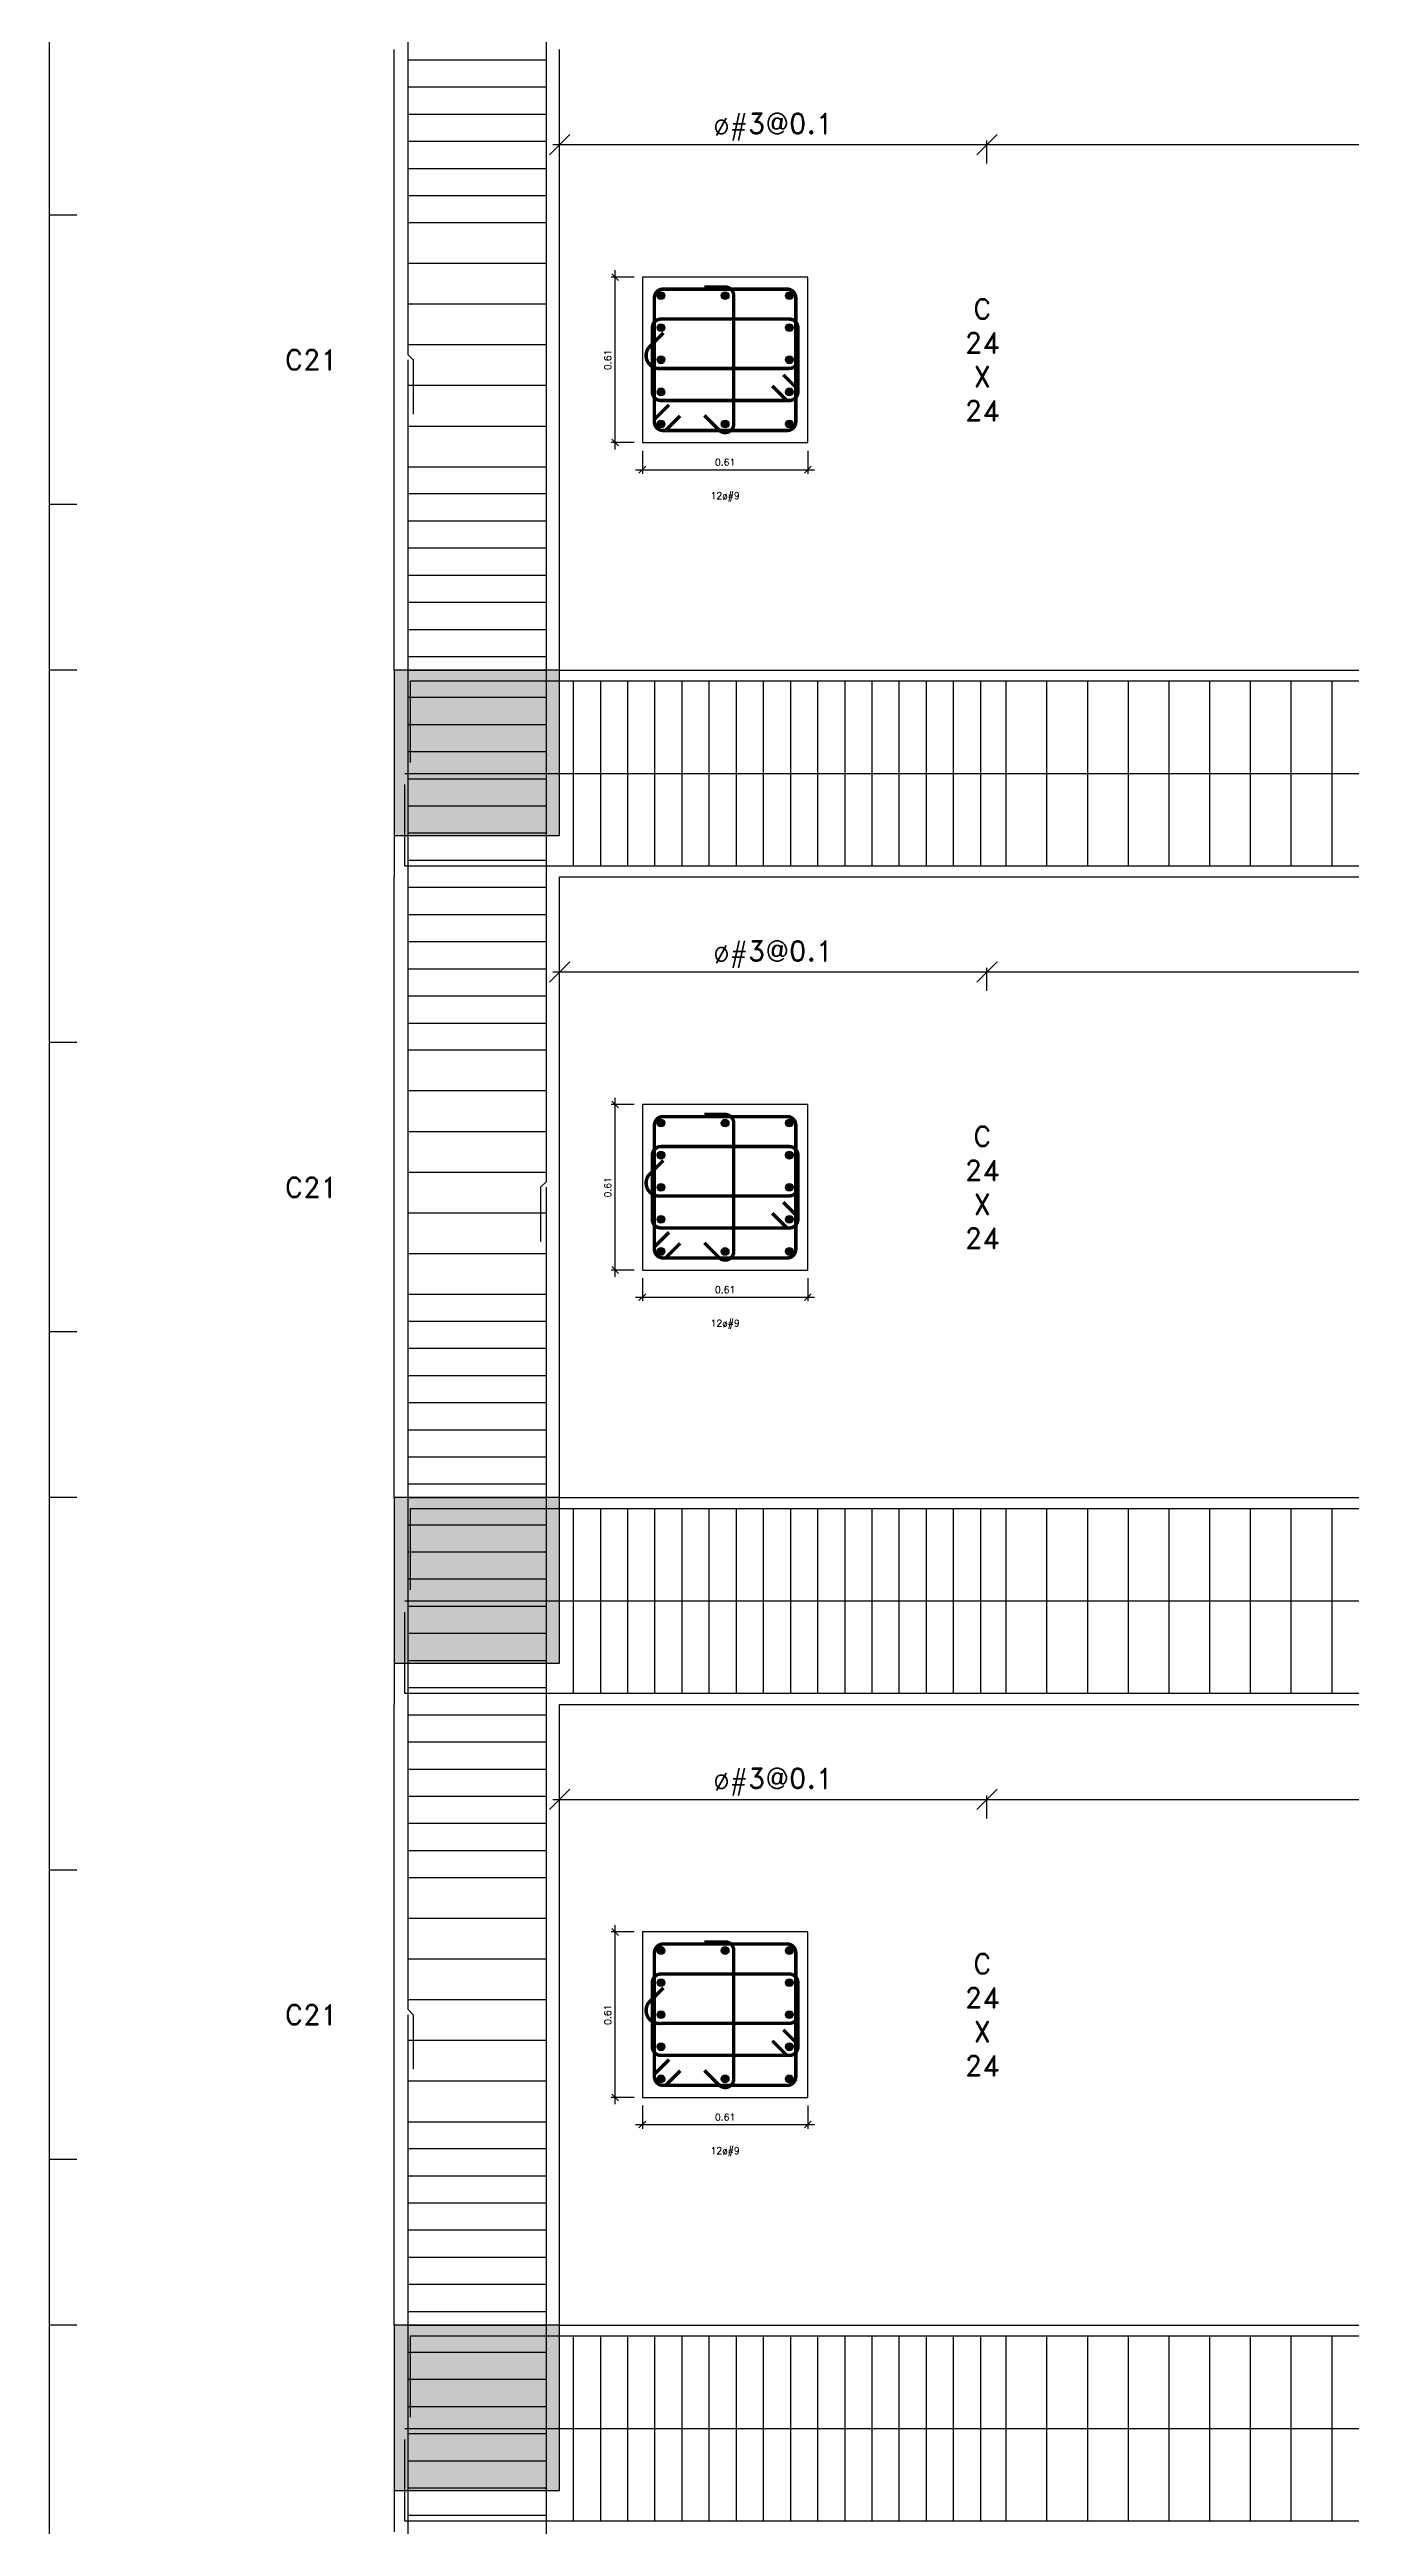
# Model space of a CAD drawing. Header units: inches. Extents: x 2674 to 28325, y -8016 to 21827.
# Drawn here: x 9933.6 to 10173.4, y -1101.7 to -645.5 of the extents above; entities that cross this region are included whole.
import ezdxf

# ---------------------------------------------------------------- set-up
doc = ezdxf.new("R2010")
doc.units = ezdxf.units.IN
doc.header["$MEASUREMENT"] = 0
for name, color, linetype in [('Beam', 3, 'Continuous'), ('Beam elevation contour', 7, 'Continuous'), ('Beam rebar bot', 2, 'Continuous'), ('Beam rebar top', 2, 'Continuous'), ('Beam tie corner', 6, 'Continuous'), ('Beam tie mid', 4, 'Continuous'), ('Column elevation contorno', 7, 'Continuous'), ('Columns', 5, 'Continuous'), ('Dimensions', 7, 'Continuous'), ('Porticos', 7, 'Continuous'), ('Rebar long', 5, 'Continuous'), ('Rebar tie', 4, 'Continuous'), ('Texts', 7, 'Continuous')]:
    doc.layers.add(name, color=color, linetype=linetype)
doc.layers.add('Beam torsion rebar', color=7, linetype='Continuous', true_color=0xaf0000)
doc.styles.add('Letra', font='romand.shx')
doc.dimstyles.new('Dimension', dxfattribs={"dimscale": 0.083333, "dimtxt": 0.025, "dimasz": 0.025, "dimexe": 0.015, "dimexo": 0.03, "dimgap": 0.015, "dimtad": 1, "dimdec": 1, "dimzin": 0, "dimdsep": 46, "dimlunit": 4, "dimtxsty": 'Letra', "dimblk": 'OBLIQUE', "dimcen": 0.015, "dimdle": 0.025, "dimclrd": 256, "dimclre": 1, "dimclrt": 4, "dimadec": 0, "dimazin": 0, "dimtfac": 1, "dimtdec": 1, "dimtofl": 0, "dimtmove": 0, "dimatfit": 3, "dimfxl": 1, "dimtolj": 1, "dimtzin": 0, "dimarcsym": 0})

# ---------------------------------------------------------------- blocks, each defined once
blk = doc.blocks.new('_Oblique')
at = {"color": 0, "linetype": 'ByBlock', "lineweight": -2}
blk.add_line((-0.5, -0.5), (0.5, 0.5), dxfattribs=at)
blk = doc.blocks.new('*D28')
at = {"color": 1, "linetype": 'ByBlock', "lineweight": -2, "transparency": 16777216}
for p, q in [((-0.3348, 0.3048), (-0.4198, 0.3048)), ((-0.3348, -0.3048), (-0.4198, -0.3048))]:
    blk.add_line(p, q, dxfattribs=at)
at = {"linetype": 'ByBlock', "lineweight": -2, "transparency": 16777216}
blk.add_line((-0.4048, -0.3298), (-0.4048, 0.3298), dxfattribs=at)
at = {"layer": 'Defpoints', "transparency": 16777216}
for p in [(-0.4048, 0.3048), (-0.3048, 0.3048), (-0.3048, -0.3048)]:
    blk.add_point(p, dxfattribs=at)
at = {"lineweight": -2, "transparency": 16777216, "xscale": 0.025, "yscale": 0.025, "zscale": 0.025}
for p, rotation in [((-0.4048, 0.3048), 90), ((-0.4048, -0.3048), 270)]:
    blk.add_blockref('_Oblique', p, dxfattribs=dict(at, rotation=rotation))
at = {"color": 4, "transparency": 16777216, "insert": (-0.4198, 0), "char_height": 0.025, "attachment_point": 8, "rotation": 90, "style": 'Letra'}
blk.add_mtext('0.61', dxfattribs=at)
blk = doc.blocks.new('*D29')
at = {"color": 1, "linetype": 'ByBlock', "lineweight": -2, "transparency": 16777216}
for p, q in [((-0.3048, -0.3348), (-0.3048, -0.4198)), ((0.3048, -0.3348), (0.3048, -0.4198))]:
    blk.add_line(p, q, dxfattribs=at)
at = {"linetype": 'ByBlock', "lineweight": -2, "transparency": 16777216}
blk.add_line((-0.3298, -0.4048), (0.3298, -0.4048), dxfattribs=at)
at = {"layer": 'Defpoints', "transparency": 16777216}
for p in [(-0.3048, -0.3048), (0.3048, -0.3048), (0.3048, -0.4048)]:
    blk.add_point(p, dxfattribs=at)
at = {"lineweight": -2, "transparency": 16777216, "xscale": 0.025, "yscale": 0.025, "zscale": 0.025, "rotation": 180}
blk.add_blockref('_Oblique', (-0.3048, -0.4048), dxfattribs=at)
at = {"lineweight": -2, "transparency": 16777216, "xscale": 0.025, "yscale": 0.025, "zscale": 0.025}
blk.add_blockref('_Oblique', (0.3048, -0.4048), dxfattribs=at)
at = {"color": 4, "transparency": 16777216, "insert": (0, -0.3898), "char_height": 0.025, "attachment_point": 8, "style": 'Letra'}
blk.add_mtext('0.61', dxfattribs=at)
blk = doc.blocks.new('#9')
blk.add_hatch(color=256).paths.add_polyline_path([(0.0143, 0, 1), (-0.0143, 0, 1)])
at = {"color": 0}
blk.add_circle((0, 0), 0.0143, dxfattribs=at)
blk = doc.blocks.new('*D523')
at = {"layer": 'Defpoints', "color": 0, "transparency": 16777216}
for p in [(9933.61, -729.31), (9938.61, -729.31), (9938.61, -759.81)]:
    blk.add_point(p, dxfattribs=at)
at = {"layer": 'Dimensions', "color": 1, "linetype": 'ByBlock', "lineweight": -2, "transparency": 16777216}
for p, q in [((9938.61, -729.31), (9933.61, -729.31)), ((9938.61, -759.81), (9933.61, -759.81))]:
    blk.add_line(p, q, dxfattribs=at)
at = {"layer": 'Dimensions', "linetype": 'ByBlock', "lineweight": -2, "transparency": 16777216}
blk.add_line((9933.61, -759.82), (9933.61, -729.31), dxfattribs=at)
at = {"layer": 'Dimensions', "lineweight": -2, "transparency": 16777216, "xscale": 0.006249999999999999, "yscale": 0.006249999999999999, "zscale": 0.006249999999999999}
for p, rotation in [((9933.61, -729.31), 90), ((9933.61, -759.81), 270)]:
    blk.add_blockref('_Oblique', p, dxfattribs=dict(at, rotation=rotation))
at = {"layer": 'Dimensions', "color": 4, "transparency": 16777216, "insert": (9933.61, -744.56), "char_height": 0.00625, "attachment_point": 5, "rotation": 90, "style": 'Letra'}
blk.add_mtext('\\A1;ø#3@0.1', dxfattribs=at)
blk = doc.blocks.new('*D524')
at = {"layer": 'Defpoints', "color": 0, "transparency": 16777216}
for p in [(9933.61, -607.41), (9938.61, -607.41), (9938.61, -676.01)]:
    blk.add_point(p, dxfattribs=at)
at = {"layer": 'Dimensions', "color": 1, "linetype": 'ByBlock', "lineweight": -2, "transparency": 16777216}
for p, q in [((9938.61, -607.41), (9933.61, -607.41)), ((9938.61, -676.01), (9933.61, -676.01))]:
    blk.add_line(p, q, dxfattribs=at)
at = {"layer": 'Dimensions', "linetype": 'ByBlock', "lineweight": -2, "transparency": 16777216}
blk.add_line((9933.61, -676.02), (9933.61, -607.41), dxfattribs=at)
at = {"layer": 'Dimensions', "lineweight": -2, "transparency": 16777216, "xscale": 0.006249999999999999, "yscale": 0.006249999999999999, "zscale": 0.006249999999999999}
for p, rotation in [((9933.61, -607.41), 90), ((9933.61, -676.01), 270)]:
    blk.add_blockref('_Oblique', p, dxfattribs=dict(at, rotation=rotation))
at = {"layer": 'Dimensions', "color": 4, "transparency": 16777216, "insert": (9933.61, -641.71), "char_height": 0.00625, "attachment_point": 5, "rotation": 90, "style": 'Letra'}
blk.add_mtext('\\A1;ø#3@0.1', dxfattribs=at)
blk = doc.blocks.new('*D525')
at = {"layer": 'Defpoints', "color": 0, "transparency": 16777216}
for p in [(9933.61, -676.01), (9938.61, -676.01), (9938.61, -729.31)]:
    blk.add_point(p, dxfattribs=at)
at = {"layer": 'Dimensions', "color": 1, "linetype": 'ByBlock', "lineweight": -2, "transparency": 16777216}
for p, q in [((9938.61, -676.01), (9933.61, -676.01)), ((9938.61, -729.31), (9933.61, -729.31))]:
    blk.add_line(p, q, dxfattribs=at)
at = {"layer": 'Dimensions', "linetype": 'ByBlock', "lineweight": -2, "transparency": 16777216}
blk.add_line((9933.61, -729.32), (9933.61, -676.01), dxfattribs=at)
at = {"layer": 'Dimensions', "lineweight": -2, "transparency": 16777216, "xscale": 0.006249999999999999, "yscale": 0.006249999999999999, "zscale": 0.006249999999999999}
for p, rotation in [((9933.61, -676.01), 90), ((9933.61, -729.31), 270)]:
    blk.add_blockref('_Oblique', p, dxfattribs=dict(at, rotation=rotation))
at = {"layer": 'Dimensions', "color": 4, "transparency": 16777216, "insert": (9933.61, -702.66), "char_height": 0.00625, "attachment_point": 5, "rotation": 90, "style": 'Letra'}
blk.add_mtext('\\A1;ø#3@0.15', dxfattribs=at)
blk = doc.blocks.new('*D526')
at = {"layer": 'Defpoints', "color": 0, "transparency": 16777216}
for p in [(9933.61, -881.71), (9938.61, -881.71), (9938.61, -912.21)]:
    blk.add_point(p, dxfattribs=at)
at = {"layer": 'Dimensions', "color": 1, "linetype": 'ByBlock', "lineweight": -2, "transparency": 16777216}
for p, q in [((9938.61, -881.71), (9933.61, -881.71)), ((9938.61, -912.21), (9933.61, -912.21))]:
    blk.add_line(p, q, dxfattribs=at)
at = {"layer": 'Dimensions', "linetype": 'ByBlock', "lineweight": -2, "transparency": 16777216}
blk.add_line((9933.61, -912.22), (9933.61, -881.71), dxfattribs=at)
at = {"layer": 'Dimensions', "lineweight": -2, "transparency": 16777216, "xscale": 0.006249999999999999, "yscale": 0.006249999999999999, "zscale": 0.006249999999999999}
for p, rotation in [((9933.61, -881.71), 90), ((9933.61, -912.21), 270)]:
    blk.add_blockref('_Oblique', p, dxfattribs=dict(at, rotation=rotation))
at = {"layer": 'Dimensions', "color": 4, "transparency": 16777216, "insert": (9933.61, -896.96), "char_height": 0.00625, "attachment_point": 5, "rotation": 90, "style": 'Letra'}
blk.add_mtext('\\A1;ø#3@0.1', dxfattribs=at)
blk = doc.blocks.new('*D527')
at = {"layer": 'Defpoints', "color": 0, "transparency": 16777216}
for p in [(9933.61, -759.81), (9938.61, -759.81), (9938.61, -828.41)]:
    blk.add_point(p, dxfattribs=at)
at = {"layer": 'Dimensions', "color": 1, "linetype": 'ByBlock', "lineweight": -2, "transparency": 16777216}
for p, q in [((9938.61, -759.81), (9933.61, -759.81)), ((9938.61, -828.41), (9933.61, -828.41))]:
    blk.add_line(p, q, dxfattribs=at)
at = {"layer": 'Dimensions', "linetype": 'ByBlock', "lineweight": -2, "transparency": 16777216}
blk.add_line((9933.61, -828.42), (9933.61, -759.81), dxfattribs=at)
at = {"layer": 'Dimensions', "lineweight": -2, "transparency": 16777216, "xscale": 0.006249999999999999, "yscale": 0.006249999999999999, "zscale": 0.006249999999999999}
for p, rotation in [((9933.61, -759.81), 90), ((9933.61, -828.41), 270)]:
    blk.add_blockref('_Oblique', p, dxfattribs=dict(at, rotation=rotation))
at = {"layer": 'Dimensions', "color": 4, "transparency": 16777216, "insert": (9933.61, -794.11), "char_height": 0.00625, "attachment_point": 5, "rotation": 90, "style": 'Letra'}
blk.add_mtext('\\A1;ø#3@0.1', dxfattribs=at)
blk = doc.blocks.new('*D528')
at = {"layer": 'Defpoints', "color": 0, "transparency": 16777216}
for p in [(9933.61, -828.41), (9938.61, -828.41), (9938.61, -881.71)]:
    blk.add_point(p, dxfattribs=at)
at = {"layer": 'Dimensions', "color": 1, "linetype": 'ByBlock', "lineweight": -2, "transparency": 16777216}
for p, q in [((9938.61, -828.41), (9933.61, -828.41)), ((9938.61, -881.71), (9933.61, -881.71))]:
    blk.add_line(p, q, dxfattribs=at)
at = {"layer": 'Dimensions', "linetype": 'ByBlock', "lineweight": -2, "transparency": 16777216}
blk.add_line((9933.61, -881.72), (9933.61, -828.41), dxfattribs=at)
at = {"layer": 'Dimensions', "lineweight": -2, "transparency": 16777216, "xscale": 0.006249999999999999, "yscale": 0.006249999999999999, "zscale": 0.006249999999999999}
for p, rotation in [((9933.61, -828.41), 90), ((9933.61, -881.71), 270)]:
    blk.add_blockref('_Oblique', p, dxfattribs=dict(at, rotation=rotation))
at = {"layer": 'Dimensions', "color": 4, "transparency": 16777216, "insert": (9933.61, -855.06), "char_height": 0.00625, "attachment_point": 5, "rotation": 90, "style": 'Letra'}
blk.add_mtext('\\A1;ø#3@0.15', dxfattribs=at)
blk = doc.blocks.new('*D529')
at = {"layer": 'Defpoints', "color": 0, "transparency": 16777216}
for p in [(9933.61, -1034.11), (9938.61, -1034.11), (9938.61, -1064.61)]:
    blk.add_point(p, dxfattribs=at)
at = {"layer": 'Dimensions', "color": 1, "linetype": 'ByBlock', "lineweight": -2, "transparency": 16777216}
for p, q in [((9938.61, -1034.11), (9933.61, -1034.11)), ((9938.61, -1064.61), (9933.61, -1064.61))]:
    blk.add_line(p, q, dxfattribs=at)
at = {"layer": 'Dimensions', "linetype": 'ByBlock', "lineweight": -2, "transparency": 16777216}
blk.add_line((9933.61, -1064.62), (9933.61, -1034.11), dxfattribs=at)
at = {"layer": 'Dimensions', "lineweight": -2, "transparency": 16777216, "xscale": 0.006249999999999999, "yscale": 0.006249999999999999, "zscale": 0.006249999999999999}
for p, rotation in [((9933.61, -1034.11), 90), ((9933.61, -1064.61), 270)]:
    blk.add_blockref('_Oblique', p, dxfattribs=dict(at, rotation=rotation))
at = {"layer": 'Dimensions', "color": 4, "transparency": 16777216, "insert": (9933.61, -1049.36), "char_height": 0.00625, "attachment_point": 5, "rotation": 90, "style": 'Letra'}
blk.add_mtext('\\A1;ø#3@0.1', dxfattribs=at)
blk = doc.blocks.new('*D530')
at = {"layer": 'Defpoints', "color": 0, "transparency": 16777216}
for p in [(9933.61, -912.21), (9938.61, -912.21), (9938.61, -980.81)]:
    blk.add_point(p, dxfattribs=at)
at = {"layer": 'Dimensions', "color": 1, "linetype": 'ByBlock', "lineweight": -2, "transparency": 16777216}
for p, q in [((9938.61, -912.21), (9933.61, -912.21)), ((9938.61, -980.81), (9933.61, -980.81))]:
    blk.add_line(p, q, dxfattribs=at)
at = {"layer": 'Dimensions', "linetype": 'ByBlock', "lineweight": -2, "transparency": 16777216}
blk.add_line((9933.61, -980.82), (9933.61, -912.21), dxfattribs=at)
at = {"layer": 'Dimensions', "lineweight": -2, "transparency": 16777216, "xscale": 0.006249999999999999, "yscale": 0.006249999999999999, "zscale": 0.006249999999999999}
for p, rotation in [((9933.61, -912.21), 90), ((9933.61, -980.81), 270)]:
    blk.add_blockref('_Oblique', p, dxfattribs=dict(at, rotation=rotation))
at = {"layer": 'Dimensions', "color": 4, "transparency": 16777216, "insert": (9933.61, -946.51), "char_height": 0.00625, "attachment_point": 5, "rotation": 90, "style": 'Letra'}
blk.add_mtext('\\A1;ø#3@0.1', dxfattribs=at)
blk = doc.blocks.new('*D531')
at = {"layer": 'Defpoints', "color": 0, "transparency": 16777216}
for p in [(9933.61, -980.81), (9938.61, -980.81), (9938.61, -1034.11)]:
    blk.add_point(p, dxfattribs=at)
at = {"layer": 'Dimensions', "color": 1, "linetype": 'ByBlock', "lineweight": -2, "transparency": 16777216}
for p, q in [((9938.61, -980.81), (9933.61, -980.81)), ((9938.61, -1034.11), (9933.61, -1034.11))]:
    blk.add_line(p, q, dxfattribs=at)
at = {"layer": 'Dimensions', "linetype": 'ByBlock', "lineweight": -2, "transparency": 16777216}
blk.add_line((9933.61, -1034.12), (9933.61, -980.81), dxfattribs=at)
at = {"layer": 'Dimensions', "lineweight": -2, "transparency": 16777216, "xscale": 0.006249999999999999, "yscale": 0.006249999999999999, "zscale": 0.006249999999999999}
for p, rotation in [((9933.61, -980.81), 90), ((9933.61, -1034.11), 270)]:
    blk.add_blockref('_Oblique', p, dxfattribs=dict(at, rotation=rotation))
at = {"layer": 'Dimensions', "color": 4, "transparency": 16777216, "insert": (9933.61, -1007.46), "char_height": 0.00625, "attachment_point": 5, "rotation": 90, "style": 'Letra'}
blk.add_mtext('\\A1;ø#3@0.15', dxfattribs=at)
blk = doc.blocks.new('*D533')
at = {"layer": 'Defpoints', "color": 0, "transparency": 16777216}
for p in [(9933.61, -1064.61), (9938.61, -1064.61), (9938.61, -1133.21)]:
    blk.add_point(p, dxfattribs=at)
at = {"layer": 'Dimensions', "color": 1, "linetype": 'ByBlock', "lineweight": -2, "transparency": 16777216}
for p, q in [((9938.61, -1064.61), (9933.61, -1064.61)), ((9938.61, -1133.21), (9933.61, -1133.21))]:
    blk.add_line(p, q, dxfattribs=at)
at = {"layer": 'Dimensions', "linetype": 'ByBlock', "lineweight": -2, "transparency": 16777216}
blk.add_line((9933.61, -1133.22), (9933.61, -1064.61), dxfattribs=at)
at = {"layer": 'Dimensions', "lineweight": -2, "transparency": 16777216, "xscale": 0.006249999999999999, "yscale": 0.006249999999999999, "zscale": 0.006249999999999999}
for p, rotation in [((9933.61, -1064.61), 90), ((9933.61, -1133.21), 270)]:
    blk.add_blockref('_Oblique', p, dxfattribs=dict(at, rotation=rotation))
at = {"layer": 'Dimensions', "color": 4, "transparency": 16777216, "insert": (9933.61, -1098.91), "char_height": 0.00625, "attachment_point": 5, "rotation": 90, "style": 'Letra'}
blk.add_mtext('\\A1;ø#3@0.1', dxfattribs=at)
blk = doc.blocks.new('*D55')
at = {"linetype": 'ByBlock', "lineweight": -2, "transparency": 16777216}
blk.add_line((702.7326, 31.8064), (704.3566, 31.8064), dxfattribs=at)
at = {"color": 1, "linetype": 'ByBlock', "lineweight": -2, "transparency": 16777216}
for p, q in [((702.7576, 31.7364), (702.7576, 31.8214)), ((704.3316, 31.7364), (704.3316, 31.8214))]:
    blk.add_line(p, q, dxfattribs=at)
at = {"layer": 'Defpoints', "transparency": 16777216}
for p in [(704.3316, 31.8064), (702.7576, 31.7064), (704.3316, 31.7064)]:
    blk.add_point(p, dxfattribs=at)
at = {"lineweight": -2, "transparency": 16777216, "xscale": 0.075, "yscale": 0.075, "zscale": 0.075, "rotation": 180}
blk.add_blockref('_Oblique', (702.7576, 31.8064), dxfattribs=at)
at = {"lineweight": -2, "transparency": 16777216, "xscale": 0.075, "yscale": 0.075, "zscale": 0.075}
blk.add_blockref('_Oblique', (704.3316, 31.8064), dxfattribs=at)
at = {"color": 4, "transparency": 16777216, "insert": (703.5446, 31.8214), "char_height": 0.075, "attachment_point": 8, "style": 'Letra'}
blk.add_mtext('ø#3@0.1', dxfattribs=at)
blk = doc.blocks.new('*D57')
at = {"linetype": 'ByBlock', "lineweight": -2, "transparency": 16777216}
blk.add_line((704.3066, 31.8064), (708.3966, 31.8064), dxfattribs=at)
at = {"color": 1, "linetype": 'ByBlock', "lineweight": -2, "transparency": 16777216}
for p, q in [((704.3316, 31.7364), (704.3316, 31.8214)), ((708.3716, 31.7364), (708.3716, 31.8214))]:
    blk.add_line(p, q, dxfattribs=at)
at = {"layer": 'Defpoints', "transparency": 16777216}
for p in [(708.3716, 31.8064), (704.3316, 31.7064), (708.3716, 31.7064)]:
    blk.add_point(p, dxfattribs=at)
at = {"lineweight": -2, "transparency": 16777216, "xscale": 0.075, "yscale": 0.075, "zscale": 0.075, "rotation": 180}
blk.add_blockref('_Oblique', (704.3316, 31.8064), dxfattribs=at)
at = {"lineweight": -2, "transparency": 16777216, "xscale": 0.075, "yscale": 0.075, "zscale": 0.075}
blk.add_blockref('_Oblique', (708.3716, 31.8064), dxfattribs=at)
at = {"color": 4, "transparency": 16777216, "insert": (706.3516, 31.8214), "char_height": 0.075, "attachment_point": 8, "style": 'Letra'}
blk.add_mtext('ø#3@0.15', dxfattribs=at)
blk = doc.blocks.new('FB 24 X 24')
blk.add_hatch(color=256).paths.add_polyline_path([(0.3048, 0.3048), (-0.3048, 0.3048), (-0.3048, -0.3048), (0.3048, -0.3048)])
at = {"color": 0}
blk.add_lwpolyline([(0.3048, 0.3048), (-0.3048, 0.3048), (-0.3048, -0.3048), (0.3048, -0.3048)], close=True, dxfattribs=at)
blk = doc.blocks.new('*D74')
at = {"linetype": 'ByBlock', "lineweight": -2, "transparency": 16777216}
blk.add_line((702.7326, 28.7584), (704.3566, 28.7584), dxfattribs=at)
at = {"color": 1, "linetype": 'ByBlock', "lineweight": -2, "transparency": 16777216}
for p, q in [((702.7576, 28.6884), (702.7576, 28.7734)), ((704.3316, 28.6884), (704.3316, 28.7734))]:
    blk.add_line(p, q, dxfattribs=at)
at = {"layer": 'Defpoints', "transparency": 16777216}
for p in [(704.3316, 28.7584), (702.7576, 28.6584), (704.3316, 28.6584)]:
    blk.add_point(p, dxfattribs=at)
at = {"lineweight": -2, "transparency": 16777216, "xscale": 0.075, "yscale": 0.075, "zscale": 0.075, "rotation": 180}
blk.add_blockref('_Oblique', (702.7576, 28.7584), dxfattribs=at)
at = {"lineweight": -2, "transparency": 16777216, "xscale": 0.075, "yscale": 0.075, "zscale": 0.075}
blk.add_blockref('_Oblique', (704.3316, 28.7584), dxfattribs=at)
at = {"color": 4, "transparency": 16777216, "insert": (703.5446, 28.7734), "char_height": 0.075, "attachment_point": 8, "style": 'Letra'}
blk.add_mtext('ø#3@0.1', dxfattribs=at)
blk = doc.blocks.new('*D76')
at = {"linetype": 'ByBlock', "lineweight": -2, "transparency": 16777216}
blk.add_line((704.3066, 28.7584), (708.3966, 28.7584), dxfattribs=at)
at = {"color": 1, "linetype": 'ByBlock', "lineweight": -2, "transparency": 16777216}
for p, q in [((704.3316, 28.6884), (704.3316, 28.7734)), ((708.3716, 28.6884), (708.3716, 28.7734))]:
    blk.add_line(p, q, dxfattribs=at)
at = {"layer": 'Defpoints', "transparency": 16777216}
for p in [(708.3716, 28.7584), (704.3316, 28.6584), (708.3716, 28.6584)]:
    blk.add_point(p, dxfattribs=at)
at = {"lineweight": -2, "transparency": 16777216, "xscale": 0.075, "yscale": 0.075, "zscale": 0.075, "rotation": 180}
blk.add_blockref('_Oblique', (704.3316, 28.7584), dxfattribs=at)
at = {"lineweight": -2, "transparency": 16777216, "xscale": 0.075, "yscale": 0.075, "zscale": 0.075}
blk.add_blockref('_Oblique', (708.3716, 28.7584), dxfattribs=at)
at = {"color": 4, "transparency": 16777216, "insert": (706.3516, 28.7734), "char_height": 0.075, "attachment_point": 8, "style": 'Letra'}
blk.add_mtext('ø#3@0.15', dxfattribs=at)
blk = doc.blocks.new('*D93')
at = {"linetype": 'ByBlock', "lineweight": -2, "transparency": 16777216}
blk.add_line((702.7326, 25.7104), (704.3566, 25.7104), dxfattribs=at)
at = {"color": 1, "linetype": 'ByBlock', "lineweight": -2, "transparency": 16777216}
for p, q in [((702.7576, 25.6404), (702.7576, 25.7254)), ((704.3316, 25.6404), (704.3316, 25.7254))]:
    blk.add_line(p, q, dxfattribs=at)
at = {"layer": 'Defpoints', "transparency": 16777216}
for p in [(704.3316, 25.7104), (702.7576, 25.6104), (704.3316, 25.6104)]:
    blk.add_point(p, dxfattribs=at)
at = {"lineweight": -2, "transparency": 16777216, "xscale": 0.075, "yscale": 0.075, "zscale": 0.075, "rotation": 180}
blk.add_blockref('_Oblique', (702.7576, 25.7104), dxfattribs=at)
at = {"lineweight": -2, "transparency": 16777216, "xscale": 0.075, "yscale": 0.075, "zscale": 0.075}
blk.add_blockref('_Oblique', (704.3316, 25.7104), dxfattribs=at)
at = {"color": 4, "transparency": 16777216, "insert": (703.5446, 25.7254), "char_height": 0.075, "attachment_point": 8, "style": 'Letra'}
blk.add_mtext('ø#3@0.1', dxfattribs=at)
blk = doc.blocks.new('*D95')
at = {"linetype": 'ByBlock', "lineweight": -2, "transparency": 16777216}
blk.add_line((704.3066, 25.7104), (708.3966, 25.7104), dxfattribs=at)
at = {"color": 1, "linetype": 'ByBlock', "lineweight": -2, "transparency": 16777216}
for p, q in [((704.3316, 25.6404), (704.3316, 25.7254)), ((708.3716, 25.6404), (708.3716, 25.7254))]:
    blk.add_line(p, q, dxfattribs=at)
at = {"layer": 'Defpoints', "transparency": 16777216}
for p in [(708.3716, 25.7104), (704.3316, 25.6104), (708.3716, 25.6104)]:
    blk.add_point(p, dxfattribs=at)
at = {"lineweight": -2, "transparency": 16777216, "xscale": 0.075, "yscale": 0.075, "zscale": 0.075, "rotation": 180}
blk.add_blockref('_Oblique', (704.3316, 25.7104), dxfattribs=at)
at = {"lineweight": -2, "transparency": 16777216, "xscale": 0.075, "yscale": 0.075, "zscale": 0.075}
blk.add_blockref('_Oblique', (708.3716, 25.7104), dxfattribs=at)
at = {"color": 4, "transparency": 16777216, "insert": (706.3516, 25.7254), "char_height": 0.075, "attachment_point": 8, "style": 'Letra'}
blk.add_mtext('ø#3@0.15', dxfattribs=at)
blk = doc.blocks.new('B33-B34-B35-B36-Story7')
at = {"layer": 'Beam elevation contour'}
for points in [[(702.148, 23.7744), (702.148, 23.0124)], [(702.7576, 23.7744), (709.9457, 23.7744)]]:
    blk.add_lwpolyline(points, dxfattribs=at)
at = {"layer": 'Beam rebar bot'}
blk.add_lwpolyline([(732.8728, 23.3524), (732.8728, 23.0524), (702.188, 23.0524), (702.188, 23.3524)], dxfattribs=at)
at = {"layer": 'Beam rebar top'}
blk.add_lwpolyline([(702.208, 23.4344), (702.208, 23.7344), (732.8928, 23.7344), (732.8928, 23.4344)], dxfattribs=at)
at = {"layer": 'Beam tie corner'}
for points in [[(702.8076, 23.7344), (702.8076, 23.0524)], [(702.9076, 23.7344), (702.9076, 23.0524)], [(703.0076, 23.7344), (703.0076, 23.0524)], [(703.1076, 23.7344), (703.1076, 23.0524)], [(703.2076, 23.7344), (703.2076, 23.0524)], [(703.3076, 23.7344), (703.3076, 23.0524)], [(703.4076, 23.7344), (703.4076, 23.0524)], [(703.5076, 23.7344), (703.5076, 23.0524)], [(703.6076, 23.7344), (703.6076, 23.0524)], [(703.7076, 23.7344), (703.7076, 23.0524)], [(703.8076, 23.7344), (703.8076, 23.0524)], [(703.9076, 23.7344), (703.9076, 23.0524)], [(704.0076, 23.7344), (704.0076, 23.0524)], [(704.1076, 23.7344), (704.1076, 23.0524)], [(704.2076, 23.7344), (704.2076, 23.0524)], [(704.3076, 23.7344), (704.3076, 23.0524)]]:
    blk.add_lwpolyline(points, dxfattribs=at)
at = {"layer": 'Beam tie mid'}
for points in [[(704.4016, 23.7344), (704.4016, 23.0524)], [(704.5516, 23.7344), (704.5516, 23.0524)], [(704.7016, 23.7344), (704.7016, 23.0524)], [(704.8516, 23.7344), (704.8516, 23.0524)], [(705.0016, 23.7344), (705.0016, 23.0524)], [(705.1516, 23.7344), (705.1516, 23.0524)], [(705.3016, 23.7344), (705.3016, 23.0524)], [(705.4516, 23.7344), (705.4516, 23.0524)], [(705.6016, 23.7344), (705.6016, 23.0524)]]:
    blk.add_lwpolyline(points, dxfattribs=at)
at = {"layer": 'Beam torsion rebar'}
blk.add_lwpolyline([(702.188, 23.3934), (732.8928, 23.3934)], dxfattribs=at)
at = {"layer": 'Beam', "color": 0}
blk.add_blockref('FB 24 X 24', (702.4528, 23.4696), dxfattribs=at)
blk = doc.blocks.new('C 24 X 24')
at = {"layer": 'Columns'}
blk.add_lwpolyline([(-0.3048, -0.3048), (0.3048, -0.3048), (0.3048, 0.3048), (-0.3048, 0.3048)], close=True, dxfattribs=at)
at = {"layer": 'Rebar tie'}
for points in [[(-0.0763, -0.205, 0.0127, 0.0127, 0), (-0.0225, -0.2589, 0.0127, 0.0127, 0.668179), (0.0318, -0.2364, 0.0127, 0.0127, 0), (0.0318, 0.2364, 0.0127, 0.0127, 0.414214), (0, 0.2682, 0.0127, 0.0127, 0), (-0.0762, 0.2682, 0.0127, 0.0127, 0)], [(-0.2065, -0.1657, 0.0127, 0.0127, 0), (-0.2604, -0.2196, 0.0127, 0.0127, 0), (-0.2604, -0.2286, 0.0127, 0.0127, 0.414214), (-0.2286, -0.2604, 0.0127, 0.0127, 0), (0.2286, -0.2604, 0.0127, 0.0127, 0.414214), (0.2604, -0.2286, 0.0127, 0.0127, 0), (0.2604, 0.2286, 0.0127, 0.0127, 0.414214), (0.2286, 0.2604, 0.0127, 0.0127, 0), (-0.2286, 0.2604, 0.0127, 0.0127, 0.414214), (-0.2604, 0.2286, 0.0127, 0.0127, 0), (-0.2604, -0.2286, 0.0127, 0.0127, 0.414214), (-0.2286, -0.2604, 0.0127, 0.0127, 0), (-0.2196, -0.2604, 0.0127, 0.0127, 0), (-0.1657, -0.2065, 0.0127, 0.0127, 0)], [(-0.2275, 0.0988, 0.0127, 0.0127, 0), (-0.2813, 0.0449, 0.0127, 0.0127, 0.668179), (-0.2364, -0.0318, 0.0127, 0.0127, 0), (0.2364, -0.0318, 0.0127, 0.0127, 0.414214), (0.2682, 0, 0.0127, 0.0127, 0), (0.2682, 0.0762, 0.0127, 0.0127, 0)], [(0.2143, -0.0554, 0.0127, 0.0127, 0), (0.2682, -0.1092, 0.0127, 0.0127, 0), (0.2682, -0.1182, 0.0127, 0.0127, -0.414214), (0.2364, -0.15, 0.0127, 0.0127, 0), (-0.2364, -0.15, 0.0127, 0.0127, -0.414214), (-0.2682, -0.1182, 0.0127, 0.0127, 0), (-0.2682, 0.1182, 0.0127, 0.0127, -0.414214), (-0.2364, 0.15, 0.0127, 0.0127, 0), (0.2364, 0.15, 0.0127, 0.0127, -0.414214), (0.2682, 0.1182, 0.0127, 0.0127, 0), (0.2682, -0.1182, 0.0127, 0.0127, -0.414214), (0.2364, -0.15, 0.0127, 0.0127, 0), (0.2275, -0.15, 0.0127, 0.0127, 0), (0.1736, -0.0961, 0.0127, 0.0127, 0)]]:
    blk.add_lwpolyline(points, format="xyseb", dxfattribs=at)
at = {"layer": 'Rebar long', "color": 0}
for p in [(-0.2364, 0.2364), (0, 0.2364), (0.2364, 0.2364), (-0.2364, 0.1182), (0.2364, 0.1182), (-0.2364, 0), (0.2364, 0), (-0.2364, -0.1182), (0.2364, -0.1182), (-0.2364, -0.2364), (0, -0.2364), (0.2364, -0.2364)]:
    blk.add_blockref('#9', p, dxfattribs=at)
at = {"layer": 'Texts', "insert": (0, -0.5048), "char_height": 0.025, "width": 0.056717, "attachment_point": 5, "style": 'Letra'}
blk.add_mtext('12ø#9', dxfattribs=at)
at = {"layer": 'Dimensions'}
for p2, distance, picture, middle in [((-0.3048, 0.3048), 0.1, '*D28', (-0.4048, 0)), ((0.3048, -0.3048), -0.1, '*D29', (0, -0.4048))]:
    dim = blk.add_aligned_dim(p1=(-0.3048, -0.3048), p2=p2, distance=distance, dimstyle='Dimension', override={"dimtxt": 0.025, "dimasz": 0.025, "dimpost": '<>'}, dxfattribs=at)
    dim.commit()
    dim.dimension.update_dxf_attribs({"geometry": picture, "text_midpoint": middle})
blk = doc.blocks.new('B33-B34-B35-B36-Story10')
at = {"layer": 'Dimensions'}
for p1, p2, text, picture, middle in [((702.7576, 31.7064), (704.3316, 31.7064), 'ø#3@0.1', '*D55', (703.5446, 31.8064)), ((704.3316, 31.7064), (708.3716, 31.7064), 'ø#3@0.15', '*D57', (706.3516, 31.8064))]:
    dim = blk.add_aligned_dim(p1=p1, p2=p2, distance=0.1, text=text, dimstyle='Dimension', override={"dimtxt": 0.075, "dimasz": 0.075, "dimpost": '<>'}, dxfattribs=at)
    dim.commit()
    dim.dimension.update_dxf_attribs({"geometry": picture, "text_midpoint": middle})
blk = doc.blocks.new('B33-B34-B35-B36-Story9')
at = {"layer": 'Beam elevation contour'}
for points in [[(702.148, 29.8704), (702.148, 29.1084)], [(702.7576, 29.8704), (709.9457, 29.8704)], [(702.7576, 29.1084), (709.9457, 29.1084)]]:
    blk.add_lwpolyline(points, dxfattribs=at)
at = {"layer": 'Beam rebar bot'}
blk.add_lwpolyline([(732.8728, 29.4484), (732.8728, 29.1484), (702.188, 29.1484), (702.188, 29.4484)], dxfattribs=at)
at = {"layer": 'Beam rebar top'}
blk.add_lwpolyline([(702.208, 29.5304), (702.208, 29.8304), (732.8928, 29.8304), (732.8928, 29.5304)], dxfattribs=at)
at = {"layer": 'Beam tie corner'}
for points in [[(702.8076, 29.8304), (702.8076, 29.1484)], [(702.9076, 29.8304), (702.9076, 29.1484)], [(703.0076, 29.8304), (703.0076, 29.1484)], [(703.1076, 29.8304), (703.1076, 29.1484)], [(703.2076, 29.8304), (703.2076, 29.1484)], [(703.3076, 29.8304), (703.3076, 29.1484)], [(703.4076, 29.8304), (703.4076, 29.1484)], [(703.5076, 29.8304), (703.5076, 29.1484)], [(703.6076, 29.8304), (703.6076, 29.1484)], [(703.7076, 29.8304), (703.7076, 29.1484)], [(703.8076, 29.8304), (703.8076, 29.1484)], [(703.9076, 29.8304), (703.9076, 29.1484)], [(704.0076, 29.8304), (704.0076, 29.1484)], [(704.1076, 29.8304), (704.1076, 29.1484)], [(704.2076, 29.8304), (704.2076, 29.1484)], [(704.3076, 29.8304), (704.3076, 29.1484)]]:
    blk.add_lwpolyline(points, dxfattribs=at)
at = {"layer": 'Beam tie mid'}
for points in [[(704.4016, 29.8304), (704.4016, 29.1484)], [(704.5516, 29.8304), (704.5516, 29.1484)], [(704.7016, 29.8304), (704.7016, 29.1484)], [(704.8516, 29.8304), (704.8516, 29.1484)], [(705.0016, 29.8304), (705.0016, 29.1484)], [(705.1516, 29.8304), (705.1516, 29.1484)], [(705.3016, 29.8304), (705.3016, 29.1484)], [(705.4516, 29.8304), (705.4516, 29.1484)], [(705.6016, 29.8304), (705.6016, 29.1484)]]:
    blk.add_lwpolyline(points, dxfattribs=at)
at = {"layer": 'Beam torsion rebar'}
blk.add_lwpolyline([(702.188, 29.4894), (732.8928, 29.4894)], dxfattribs=at)
at = {"layer": 'Beam', "color": 0}
blk.add_blockref('FB 24 X 24', (702.4528, 29.5656), dxfattribs=at)
at = {"layer": 'Dimensions'}
for p1, p2, text, picture, middle in [((702.7576, 28.6584), (704.3316, 28.6584), 'ø#3@0.1', '*D74', (703.5446, 28.7584)), ((704.3316, 28.6584), (708.3716, 28.6584), 'ø#3@0.15', '*D76', (706.3516, 28.7584))]:
    dim = blk.add_aligned_dim(p1=p1, p2=p2, distance=0.1, text=text, dimstyle='Dimension', override={"dimtxt": 0.075, "dimasz": 0.075, "dimpost": '<>'}, dxfattribs=at)
    dim.commit()
    dim.dimension.update_dxf_attribs({"geometry": picture, "text_midpoint": middle})
blk = doc.blocks.new('B33-B34-B35-B36-Story8')
at = {"layer": 'Beam elevation contour'}
for points in [[(702.148, 26.8224), (702.148, 26.0604)], [(702.7576, 26.8224), (709.9457, 26.8224)], [(702.7576, 26.0604), (709.9457, 26.0604)]]:
    blk.add_lwpolyline(points, dxfattribs=at)
at = {"layer": 'Beam rebar bot'}
blk.add_lwpolyline([(732.8728, 26.4004), (732.8728, 26.1004), (702.188, 26.1004), (702.188, 26.4004)], dxfattribs=at)
at = {"layer": 'Beam rebar top'}
blk.add_lwpolyline([(702.208, 26.4824), (702.208, 26.7824), (732.8928, 26.7824), (732.8928, 26.4824)], dxfattribs=at)
at = {"layer": 'Beam tie corner'}
for points in [[(702.8076, 26.7824), (702.8076, 26.1004)], [(702.9076, 26.7824), (702.9076, 26.1004)], [(703.0076, 26.7824), (703.0076, 26.1004)], [(703.1076, 26.7824), (703.1076, 26.1004)], [(703.2076, 26.7824), (703.2076, 26.1004)], [(703.3076, 26.7824), (703.3076, 26.1004)], [(703.4076, 26.7824), (703.4076, 26.1004)], [(703.5076, 26.7824), (703.5076, 26.1004)], [(703.6076, 26.7824), (703.6076, 26.1004)], [(703.7076, 26.7824), (703.7076, 26.1004)], [(703.8076, 26.7824), (703.8076, 26.1004)], [(703.9076, 26.7824), (703.9076, 26.1004)], [(704.0076, 26.7824), (704.0076, 26.1004)], [(704.1076, 26.7824), (704.1076, 26.1004)], [(704.2076, 26.7824), (704.2076, 26.1004)], [(704.3076, 26.7824), (704.3076, 26.1004)]]:
    blk.add_lwpolyline(points, dxfattribs=at)
at = {"layer": 'Beam tie mid'}
for points in [[(704.4016, 26.7824), (704.4016, 26.1004)], [(704.5516, 26.7824), (704.5516, 26.1004)], [(704.7016, 26.7824), (704.7016, 26.1004)], [(704.8516, 26.7824), (704.8516, 26.1004)], [(705.0016, 26.7824), (705.0016, 26.1004)], [(705.1516, 26.7824), (705.1516, 26.1004)], [(705.3016, 26.7824), (705.3016, 26.1004)], [(705.4516, 26.7824), (705.4516, 26.1004)], [(705.6016, 26.7824), (705.6016, 26.1004)]]:
    blk.add_lwpolyline(points, dxfattribs=at)
at = {"layer": 'Beam torsion rebar'}
blk.add_lwpolyline([(702.188, 26.4414), (732.8928, 26.4414)], dxfattribs=at)
at = {"layer": 'Beam', "color": 0}
blk.add_blockref('FB 24 X 24', (702.4528, 26.5176), dxfattribs=at)
at = {"layer": 'Dimensions'}
for p1, p2, text, picture, middle in [((702.7576, 25.6104), (704.3316, 25.6104), 'ø#3@0.1', '*D93', (703.5446, 25.7104)), ((704.3316, 25.6104), (708.3716, 25.6104), 'ø#3@0.15', '*D95', (706.3516, 25.7104))]:
    dim = blk.add_aligned_dim(p1=p1, p2=p2, distance=0.1, text=text, dimstyle='Dimension', override={"dimtxt": 0.075, "dimasz": 0.075, "dimpost": '<>'}, dxfattribs=at)
    dim.commit()
    dim.dimension.update_dxf_attribs({"geometry": picture, "text_midpoint": middle})

msp = doc.modelspace()

# ---------------------------------------------------------------- linework, layer by layer
at = {"layer": 'Beam rebar bot'}
for points in [[(9999.57, -471.75), (9999.57, -701.66)], [(10025.05, -546.45), (10025.05, -854.06)], [(10000.57, -702.66), (9999.57, -701.66)], [(9999.57, -702.66), (9999.57, -1006.46)], [(10000.57, -702.66), (10000.57, -712.66)], [(10024.05, -855.06), (10025.05, -854.06)], [(10024.05, -855.06), (10024.05, -865.06)], [(10025.05, -855.06), (10025.05, -1158.86)], [(10000.57, -1007.46), (9999.57, -1006.46)], [(9999.57, -1007.46), (9999.57, -1311.26)], [(10000.57, -1007.46), (10000.57, -1017.46)]]:
    msp.add_lwpolyline(points, dxfattribs=at)
at = {"layer": 'Beam tie corner'}
for points in [[(9999.57, -647.41), (10025.05, -647.41)], [(9999.57, -652.41), (10025.05, -652.41)], [(9999.57, -657.41), (10025.05, -657.41)], [(9999.57, -662.41), (10025.05, -662.41)], [(9999.57, -667.41), (10025.05, -667.41)], [(9999.57, -672.41), (10025.05, -672.41)], [(9999.57, -732.31), (10025.05, -732.31)], [(9999.57, -737.31), (10025.05, -737.31)], [(9999.57, -742.31), (10025.05, -742.31)], [(9999.57, -747.31), (10025.05, -747.31)], [(9999.57, -752.31), (10025.05, -752.31)], [(9999.57, -757.31), (10025.05, -757.31)], [(9999.57, -759.81), (10025.05, -759.81)], [(9999.57, -764.81), (10025.05, -764.81)], [(9999.57, -769.81), (10025.05, -769.81)], [(9999.57, -774.81), (10025.05, -774.81)], [(9999.57, -779.81), (10025.05, -779.81)], [(9999.57, -784.81), (10025.05, -784.81)], [(9999.57, -789.81), (10025.05, -789.81)], [(9999.57, -794.81), (10025.05, -794.81)], [(9999.57, -799.81), (10025.05, -799.81)], [(9999.57, -804.81), (10025.05, -804.81)], [(9999.57, -809.81), (10025.05, -809.81)], [(9999.57, -814.81), (10025.05, -814.81)], [(9999.57, -819.81), (10025.05, -819.81)], [(9999.57, -824.81), (10025.05, -824.81)], [(9999.57, -884.71), (10025.05, -884.71)], [(9999.57, -889.71), (10025.05, -889.71)], [(9999.57, -894.71), (10025.05, -894.71)], [(9999.57, -899.71), (10025.05, -899.71)], [(9999.57, -904.71), (10025.05, -904.71)], [(9999.57, -909.71), (10025.05, -909.71)], [(9999.57, -912.21), (10025.05, -912.21)], [(9999.57, -917.21), (10025.05, -917.21)], [(9999.57, -922.21), (10025.05, -922.21)], [(9999.57, -927.21), (10025.05, -927.21)], [(9999.57, -932.21), (10025.05, -932.21)], [(9999.57, -937.21), (10025.05, -937.21)], [(9999.57, -942.21), (10025.05, -942.21)], [(9999.57, -947.21), (10025.05, -947.21)], [(9999.57, -952.21), (10025.05, -952.21)], [(9999.57, -957.21), (10025.05, -957.21)], [(9999.57, -962.21), (10025.05, -962.21)], [(9999.57, -967.21), (10025.05, -967.21)], [(9999.57, -972.21), (10025.05, -972.21)], [(9999.57, -977.21), (10025.05, -977.21)], [(9999.57, -1037.11), (10025.05, -1037.11)], [(9999.57, -1042.11), (10025.05, -1042.11)], [(9999.57, -1047.11), (10025.05, -1047.11)], [(9999.57, -1052.11), (10025.05, -1052.11)], [(9999.57, -1057.11), (10025.05, -1057.11)], [(9999.57, -1062.11), (10025.05, -1062.11)], [(9999.57, -1064.61), (10025.05, -1064.61)], [(9999.57, -1069.61), (10025.05, -1069.61)], [(9999.57, -1074.61), (10025.05, -1074.61)], [(9999.57, -1079.61), (10025.05, -1079.61)], [(9999.57, -1084.61), (10025.05, -1084.61)], [(9999.57, -1089.61), (10025.05, -1089.61)], [(9999.57, -1094.61), (10025.05, -1094.61)], [(9999.57, -1099.61), (10025.05, -1099.61)]]:
    msp.add_lwpolyline(points, dxfattribs=at)
at = {"layer": 'Beam tie mid'}
for points in [[(9999.57, -677.36), (10025.05, -677.36)], [(9999.57, -684.86), (10025.05, -684.86)], [(9999.57, -692.36), (10025.05, -692.36)], [(9999.57, -699.86), (10025.05, -699.86)], [(9999.57, -707.36), (10025.05, -707.36)], [(9999.57, -714.86), (10025.05, -714.86)], [(9999.57, -722.36), (10025.05, -722.36)], [(9999.57, -727.31), (10025.05, -727.31)], [(9999.57, -829.76), (10025.05, -829.76)], [(9999.57, -837.26), (10025.05, -837.26)], [(9999.57, -844.76), (10025.05, -844.76)], [(9999.57, -852.26), (10025.05, -852.26)], [(9999.57, -859.76), (10025.05, -859.76)], [(9999.57, -867.26), (10025.05, -867.26)], [(9999.57, -874.76), (10025.05, -874.76)], [(9999.57, -879.71), (10025.05, -879.71)], [(9999.57, -982.16), (10025.05, -982.16)], [(9999.57, -989.66), (10025.05, -989.66)], [(9999.57, -997.16), (10025.05, -997.16)], [(9999.57, -1004.66), (10025.05, -1004.66)], [(9999.57, -1012.16), (10025.05, -1012.16)], [(9999.57, -1019.66), (10025.05, -1019.66)], [(9999.57, -1027.16), (10025.05, -1027.16)], [(9999.57, -1032.11), (10025.05, -1032.11)]]:
    msp.add_lwpolyline(points, dxfattribs=at)
at = {"layer": 'Column elevation contorno'}
for points in [[(9997.07, -759.81), (9997.07, -645.51)], [(10027.55, -759.81), (10027.55, -645.51)], [(9997.07, -912.21), (9997.07, -797.91)], [(10027.55, -912.21), (10027.55, -797.91)], [(9997.07, -1064.61), (9997.07, -950.31)], [(10027.55, -1064.61), (10027.55, -950.31)]]:
    msp.add_lwpolyline(points, dxfattribs=at)

# ---------------------------------------------------------------- block references
at = {"layer": 'Dimensions', "color": 0, "xscale": 49.99999999999999, "yscale": 49.99999999999999, "zscale": 49.99999999999999}
for p in [(10058.03, -702.66), (10058.03, -855.06), (10058.03, -1007.46)]:
    msp.add_blockref('C 24 X 24', p, dxfattribs=at)
at = {"layer": 'Porticos', "color": 0, "xscale": 49.99999999999999, "yscale": 49.99999999999999, "zscale": 49.99999999999999}
for name in ['B33-B34-B35-B36-Story10', 'B33-B34-B35-B36-Story9', 'B33-B34-B35-B36-Story8', 'B33-B34-B35-B36-Story7']:
    msp.add_blockref(name, (-25110.33, -2253.33), dxfattribs=at)

# ---------------------------------------------------------------- texts
at = {"layer": 'Texts', "char_height": 3.75, "width": 2.8358, "attachment_point": 5, "style": 'Letra'}
for s, insert in [('C 24 X 24', (10105.39, -702.66)), ('C21', (9981.83, -702.66)), ('C 24 X 24', (10105.39, -855.06)), ('C21', (9981.83, -855.06)), ('C 24 X 24', (10105.39, -1007.46)), ('C21', (9981.83, -1007.46))]:
    msp.add_mtext(s, dxfattribs=dict(at, insert=insert))

# ---------------------------------------------------------------- dimensions: what is measured, and where the dimension line sits
at = {"layer": 'Dimensions'}
for p1, p2, text, picture, middle in [((9938.61, -676.01), (9938.61, -607.41), 'ø#3@0.1', '*D524', (9933.61, -641.71)), ((9938.61, -729.31), (9938.61, -676.01), 'ø#3@0.15', '*D525', (9933.61, -702.66)), ((9938.61, -759.81), (9938.61, -729.31), 'ø#3@0.1', '*D523', (9933.61, -744.56)), ((9938.61, -828.41), (9938.61, -759.81), 'ø#3@0.1', '*D527', (9933.61, -794.11)), ((9938.61, -881.71), (9938.61, -828.41), 'ø#3@0.15', '*D528', (9933.61, -855.06)), ((9938.61, -912.21), (9938.61, -881.71), 'ø#3@0.1', '*D526', (9933.61, -896.96)), ((9938.61, -980.81), (9938.61, -912.21), 'ø#3@0.1', '*D530', (9933.61, -946.51)), ((9938.61, -1034.11), (9938.61, -980.81), 'ø#3@0.15', '*D531', (9933.61, -1007.46)), ((9938.61, -1064.61), (9938.61, -1034.11), 'ø#3@0.1', '*D529', (9933.61, -1049.36)), ((9938.61, -1133.21), (9938.61, -1064.61), 'ø#3@0.1', '*D533', (9933.61, -1098.91))]:
    dim = msp.add_aligned_dim(p1=p1, p2=p2, distance=5, text=text, dimstyle='Dimension', override={"dimscale": 0.083333, "dimtxt": 0.075, "dimasz": 0.075, "dimpost": '<>'}, dxfattribs=at)
    dim.commit()
    dim.dimension.update_dxf_attribs({"geometry": picture, "text_midpoint": middle})

doc.saveas('drawing.dxf')
